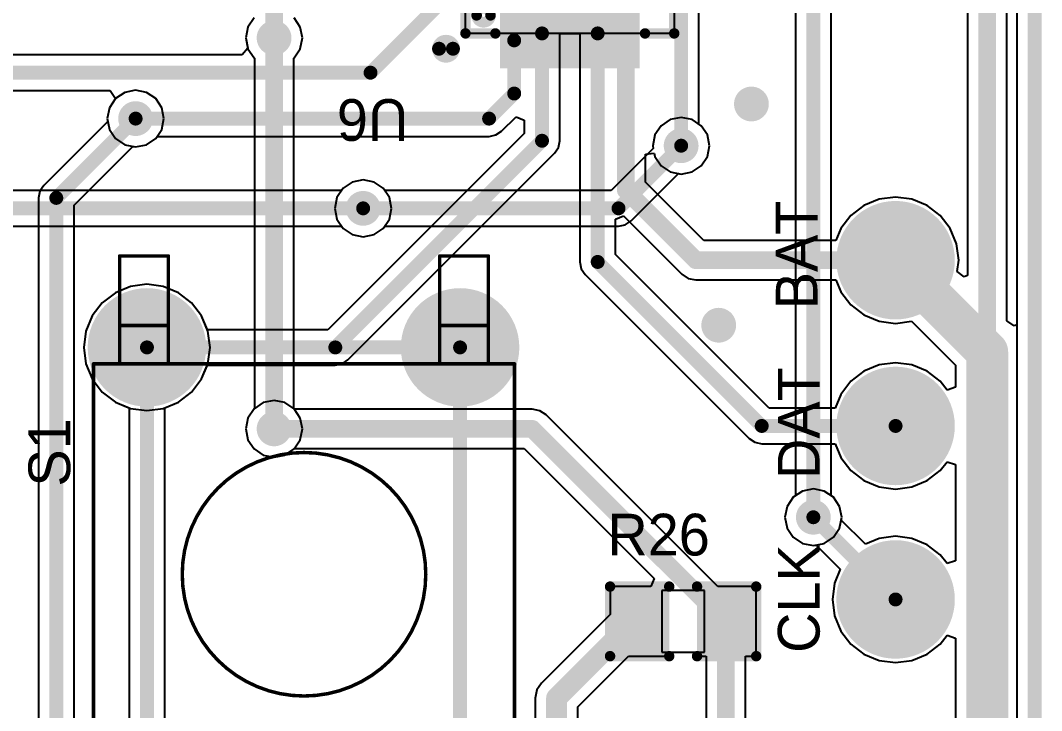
# Model space of a CAD drawing. Extents: x 10.58 to 11.54, y 9.91 to 15.27.
# Drawn here: x 10.961 to 11.539, y 13.096 to 13.486 of the extents above; entities that cross this region are included whole.
import ezdxf

# ---------------------------------------------------------------- set-up
doc = ezdxf.new("R2010")
doc.units = 0
doc.layers.get('0').update_dxf_attribs({"linetype": 'CONTINUOUS'})
for name, color, linetype in [('BOTTOMLAYER', 5, 'CONTINUOUS'), ('BOTTOMSOLDER', 6, 'CONTINUOUS'), ('KEEPOUTLAYER', 6, 'CONTINUOUS'), ('MULTILAYER', 9, 'CONTINUOUS'), ('PADHOLELAYER', 156, 'CONTINUOUS'), ('TOPLAYER', 1, 'CONTINUOUS'), ('TOPOVERLAY', 2, 'CONTINUOUS'), ('TOPPASTE', 8, 'CONTINUOUS'), ('TOPSOLDER', 216, 'CONTINUOUS'), ('VIAHOLELAYER', 16, 'CONTINUOUS')]:
    doc.layers.add(name, color=color, linetype=linetype)

# ---------------------------------------------------------------- blocks, each defined once
blk = doc.blocks.new('R_0402_52')
at = {"layer": 'TOPLAYER'}
for p, q in [((0.017, 0.0175), (-0.007, 0.0175)), ((-0.007, 0.0175), (-0.007, -0.0175)), ((0.017, -0.0175), (0.017, 0.0175)), ((-0.007, -0.0175), (0.017, -0.0175))]:
    blk.add_line(p, q, dxfattribs=at)
for points in [[(-0.006811, -0.01378), (-0.006811, 0.01378), (-0.030433, -0.01378), (-0.030433, 0.01378)], [(0.040433, -0.01378), (0.040433, 0.01378), (0.016811, -0.01378), (0.016811, 0.01378)]]:
    blk.add_solid(points, dxfattribs=at)
at = {"layer": 'TOPOVERLAY', "const_width": 0.005906}
for points in [[(-0.036339, 0.019685), (-0.036339, -0.019685)], [(-0.002874, 0.019685), (-0.036339, 0.019685)], [(0.046339, 0.019685), (0.012874, 0.019685)], [(0.046339, 0.019685), (0.046339, -0.019685)], [(-0.002874, -0.019685), (-0.036339, -0.019685)], [(0.046339, -0.019685), (0.012874, -0.019685)]]:
    blk.add_lwpolyline(points, dxfattribs=at)
at = {"layer": 'TOPOVERLAY', "const_width": 0.002953}
for points in [[(-0.037815, 0.019685, 1), (-0.034862, 0.019685, 1)], [(-0.037815, 0.019685, 1), (-0.034862, 0.019685, 1)], [(-0.00435, 0.019685, 1), (-0.001398, 0.019685, 1)], [(0.011398, 0.019685, 1), (0.01435, 0.019685, 1)], [(0.044862, 0.019685, 1), (0.047815, 0.019685, 1)], [(0.044862, 0.019685, 1), (0.047815, 0.019685, 1)], [(-0.037815, -0.019685, 1), (-0.034862, -0.019685, 1)], [(-0.037815, -0.019685, 1), (-0.034862, -0.019685, 1)], [(-0.00435, -0.019685, 1), (-0.001398, -0.019685, 1)], [(0.011398, -0.019685, 1), (0.01435, -0.019685, 1)], [(0.044862, -0.019685, 1), (0.047815, -0.019685, 1)], [(0.044862, -0.019685, 1), (0.047815, -0.019685, 1)]]:
    blk.add_lwpolyline(points, format="xyb", close=True, dxfattribs=at)
at = {"layer": 'TOPPASTE'}
for points in [[(-0.006811, -0.01378), (-0.006811, 0.01378), (-0.030433, -0.01378), (-0.030433, 0.01378)], [(0.040433, -0.01378), (0.040433, 0.01378), (0.016811, -0.01378), (0.016811, 0.01378)]]:
    blk.add_solid(points, dxfattribs=at)
at = {"layer": 'TOPSOLDER'}
for points in [[(-0.002811, -0.01778), (-0.002811, 0.01778), (-0.034433, -0.01778), (-0.034433, 0.01778)], [(0.044433, -0.01778), (0.044433, 0.01778), (0.012811, -0.01778), (0.012811, 0.01778)]]:
    blk.add_solid(points, dxfattribs=at)
blk = doc.blocks.new('SW_6_6_4_3_53')
at = {"layer": 'BOTTOMLAYER', "const_width": 0.029528}
for points in [[(-0.142717, 0.088583, 1), (-0.113189, 0.088583, 1)], [(0.113189, 0.088583, 1), (0.142717, 0.088583, 1)], [(-0.142717, -0.088583, 1), (-0.113189, -0.088583, 1)], [(0.113189, -0.088583, 1), (0.142717, -0.088583, 1)]]:
    blk.add_lwpolyline(points, format="xyb", close=True, dxfattribs=at)
at = {"layer": 'BOTTOMSOLDER', "const_width": 0.033528}
for points in [[(-0.144717, 0.088583, 1), (-0.111189, 0.088583, 1)], [(0.111189, 0.088583, 1), (0.144717, 0.088583, 1)], [(-0.144717, -0.088583, 1), (-0.111189, -0.088583, 1)], [(0.111189, -0.088583, 1), (0.144717, -0.088583, 1)]]:
    blk.add_lwpolyline(points, format="xyb", close=True, dxfattribs=at)
at = {"layer": 'MULTILAYER', "const_width": 0.029528}
for points in [[(-0.142717, 0.088583, 1), (-0.113189, 0.088583, 1)], [(0.113189, 0.088583, 1), (0.142717, 0.088583, 1)], [(-0.142717, -0.088583, 1), (-0.113189, -0.088583, 1)], [(0.113189, -0.088583, 1), (0.142717, -0.088583, 1)]]:
    blk.add_lwpolyline(points, format="xyb", close=True, dxfattribs=at)
at = {"layer": 'PADHOLELAYER', "const_width": 0.023622}
for points in [[(-0.139764, 0.088583, 1), (-0.116142, 0.088583, 1)], [(0.116142, 0.088583, 1), (0.139764, 0.088583, 1)], [(-0.139764, -0.088583, 1), (-0.116142, -0.088583, 1)], [(0.116142, -0.088583, 1), (0.139764, -0.088583, 1)]]:
    blk.add_lwpolyline(points, format="xyb", close=True, dxfattribs=at)
at = {"layer": 'TOPLAYER', "const_width": 0.029528}
for points in [[(-0.142717, 0.088583, 1), (-0.113189, 0.088583, 1)], [(0.113189, 0.088583, 1), (0.142717, 0.088583, 1)], [(-0.142717, -0.088583, 1), (-0.113189, -0.088583, 1)], [(0.113189, -0.088583, 1), (0.142717, -0.088583, 1)]]:
    blk.add_lwpolyline(points, format="xyb", close=True, dxfattribs=at)
at = {"layer": 'TOPOVERLAY', "const_width": 0.007874}
for points in [[(-0.127953, 0.088583), (-0.127953, -0.088583)], [(-0.127953, 0.088583), (0.127953, 0.088583)], [(0.127953, 0.088583), (0.127953, -0.088583)], [(-0.127953, -0.088583), (0.127953, -0.088583)]]:
    blk.add_lwpolyline(points, dxfattribs=at)
at = {"layer": 'TOPOVERLAY', "const_width": 0.003937}
for points in [[(-0.129921, 0.088583, 1), (-0.125984, 0.088583, 1)], [(-0.129921, 0.088583, 1), (-0.125984, 0.088583, 1)], [(0.125984, 0.088583, 1), (0.129921, 0.088583, 1)], [(0.125984, 0.088583, 1), (0.129921, 0.088583, 1)], [(-0.129921, -0.088583, 1), (-0.125984, -0.088583, 1)], [(-0.129921, -0.088583, 1), (-0.125984, -0.088583, 1)], [(0.125984, -0.088583, 1), (0.129921, -0.088583, 1)], [(0.125984, -0.088583, 1), (0.129921, -0.088583, 1)]]:
    blk.add_lwpolyline(points, format="xyb", close=True, dxfattribs=at)
at = {"layer": 'TOPSOLDER', "const_width": 0.033528}
for points in [[(-0.144717, 0.088583, 1), (-0.111189, 0.088583, 1)], [(0.111189, 0.088583, 1), (0.144717, 0.088583, 1)], [(-0.144717, -0.088583, 1), (-0.111189, -0.088583, 1)], [(0.111189, -0.088583, 1), (0.144717, -0.088583, 1)]]:
    blk.add_lwpolyline(points, format="xyb", close=True, dxfattribs=at)
blk = doc.blocks.new('TP_1_5_54')
at = {"layer": 'TOPLAYER', "const_width": 0.029528}
blk.add_lwpolyline([(-0.014764, 0, 1), (0.014764, 0, 1)], format="xyb", close=True, dxfattribs=at)
at = {"layer": 'TOPPASTE', "const_width": 0.029528}
blk.add_lwpolyline([(-0.014764, 0, 1), (0.014764, 0, 1)], format="xyb", close=True, dxfattribs=at)
at = {"layer": 'TOPSOLDER', "const_width": 0.033528}
blk.add_lwpolyline([(-0.016764, 0, 1), (0.016764, 0, 1)], format="xyb", close=True, dxfattribs=at)
blk = doc.blocks.new('TP_1_5_55')
at = {"layer": 'TOPLAYER', "const_width": 0.029528}
blk.add_lwpolyline([(-0.014764, 0, 1), (0.014764, 0, 1)], format="xyb", close=True, dxfattribs=at)
at = {"layer": 'TOPPASTE', "const_width": 0.029528}
blk.add_lwpolyline([(-0.014764, 0, 1), (0.014764, 0, 1)], format="xyb", close=True, dxfattribs=at)
at = {"layer": 'TOPSOLDER', "const_width": 0.033528}
blk.add_lwpolyline([(-0.016764, 0, 1), (0.016764, 0, 1)], format="xyb", close=True, dxfattribs=at)
blk = doc.blocks.new('QFN_20_0_4___62')
at = {"layer": 'TOPLAYER'}
for points in [[(-0.027559, 0.051181), (-0.027559, 0.074803), (-0.035433, 0.051181), (-0.035433, 0.074803)], [(-0.011811, 0.043307), (-0.011811, 0.074803), (-0.019685, 0.043307), (-0.019685, 0.074803)], [(0.003937, 0.043307), (0.003937, 0.074803), (-0.003937, 0.043307), (-0.003937, 0.074803)], [(0.019685, 0.043307), (0.019685, 0.074803), (0.011811, 0.043307), (0.011811, 0.074803)], [(0.035433, 0.051181), (0.035433, 0.074803), (0.027559, 0.051181), (0.027559, 0.074803)], [(-0.074803, 0.027559), (-0.051181, 0.027559), (-0.074803, 0.035433), (-0.051181, 0.035433)], [(0.051181, 0.027559), (0.074803, 0.027559), (0.051181, 0.035433), (0.074803, 0.035433)], [(-0.02559, -0.02559), (0.02559, -0.02559), (-0.02559, 0.02559), (0.02559, 0.02559)], [(-0.074803, 0.011811), (-0.043307, 0.011811), (-0.074803, 0.019685), (-0.043307, 0.019685)], [(0.043307, 0.011811), (0.074803, 0.011811), (0.043307, 0.019685), (0.074803, 0.019685)], [(-0.074803, -0.003937), (-0.043307, -0.003937), (-0.074803, 0.003937), (-0.043307, 0.003937)], [(0.043307, -0.003937), (0.074803, -0.003937), (0.043307, 0.003937), (0.074803, 0.003937)], [(-0.074803, -0.019685), (-0.043307, -0.019685), (-0.074803, -0.011811), (-0.043307, -0.011811)], [(0.043307, -0.019685), (0.074803, -0.019685), (0.043307, -0.011811), (0.074803, -0.011811)], [(-0.074803, -0.035433), (-0.051181, -0.035433), (-0.074803, -0.027559), (-0.051181, -0.027559)], [(0.051181, -0.035433), (0.074803, -0.035433), (0.051181, -0.027559), (0.074803, -0.027559)], [(-0.011811, -0.074803), (-0.011811, -0.043307), (-0.019685, -0.074803), (-0.019685, -0.043307)], [(0.003937, -0.074803), (0.003937, -0.043307), (-0.003937, -0.074803), (-0.003937, -0.043307)], [(0.019685, -0.074803), (0.019685, -0.043307), (0.011811, -0.074803), (0.011811, -0.043307)], [(-0.027559, -0.074803), (-0.027559, -0.051181), (-0.035433, -0.074803), (-0.035433, -0.051181)], [(0.035433, -0.074803), (0.035433, -0.051181), (0.027559, -0.074803), (0.027559, -0.051181)]]:
    blk.add_solid(points, dxfattribs=at)
at = {"layer": 'TOPOVERLAY'}
for points, const_width in [([(-0.060532, 0.059055, 1), (-0.057579, 0.059055, 1)], 0.002953), ([(-0.060532, 0.059055, 1), (-0.057579, 0.059055, 1)], 0.002953), ([(-0.043996, 0.059055, 1), (-0.041043, 0.059055, 1)], 0.002953), ([(0.041043, 0.059055, 1), (0.043996, 0.059055, 1)], 0.002953), ([(0.057579, 0.059055, 1), (0.060532, 0.059055, 1)], 0.002953), ([(0.057579, 0.059055, 1), (0.060532, 0.059055, 1)], 0.002953), ([(-0.060532, 0.04252, 1), (-0.057579, 0.04252, 1)], 0.002953), ([(0.057579, 0.04252, 1), (0.060532, 0.04252, 1)], 0.002953), ([(-0.060532, -0.04252, 1), (-0.057579, -0.04252, 1)], 0.002953), ([(0.057579, -0.04252, 1), (0.060532, -0.04252, 1)], 0.002953), ([(-0.044882, -0.048819, 1), (-0.052756, -0.048819, 1)], 0.006), ([(-0.054256, -0.048819, 1), (-0.051256, -0.048819, 1)], 0.003), ([(-0.046382, -0.048819, 1), (-0.043382, -0.048819, 1)], 0.003), ([(-0.060532, -0.059055, 1), (-0.057579, -0.059055, 1)], 0.002953), ([(-0.060532, -0.059055, 1), (-0.057579, -0.059055, 1)], 0.002953), ([(-0.043602, -0.059055, 1), (-0.04065, -0.059055, 1)], 0.002953), ([(0.041043, -0.059055, 1), (0.043996, -0.059055, 1)], 0.002953), ([(0.057579, -0.059055, 1), (0.060532, -0.059055, 1)], 0.002953), ([(0.057579, -0.059055, 1), (0.060532, -0.059055, 1)], 0.002953), ([(-0.066142, -0.067716, 1), (-0.074016, -0.067716, 1)], 0.007874), ([(-0.075984, -0.067716, 1), (-0.072047, -0.067716, 1)], 0.003937), ([(-0.06811, -0.067716, 1), (-0.064173, -0.067716, 1)], 0.003937)]:
    blk.add_lwpolyline(points, format="xyb", close=True, dxfattribs=dict(at, const_width=const_width))
at = {"layer": 'TOPOVERLAY', "const_width": 0.005906}
for points in [[(-0.059055, 0.04252), (-0.059055, 0.059055)], [(-0.059055, 0.059055), (-0.04252, 0.059055)], [(0.04252, 0.059055), (0.059055, 0.059055)], [(0.059055, 0.04252), (0.059055, 0.059055)], [(-0.059055, -0.059055), (-0.059055, -0.04252)], [(0.059055, -0.059055), (0.059055, -0.04252)], [(-0.059055, -0.059055), (-0.042126, -0.059055)], [(0.04252, -0.059055), (0.059055, -0.059055)]]:
    blk.add_lwpolyline(points, dxfattribs=at)
at = {"layer": 'TOPPASTE'}
for points in [[(-0.027559, 0.051181), (-0.027559, 0.074803), (-0.035433, 0.051181), (-0.035433, 0.074803)], [(-0.011811, 0.043307), (-0.011811, 0.074803), (-0.019685, 0.043307), (-0.019685, 0.074803)], [(0.003937, 0.043307), (0.003937, 0.074803), (-0.003937, 0.043307), (-0.003937, 0.074803)], [(0.019685, 0.043307), (0.019685, 0.074803), (0.011811, 0.043307), (0.011811, 0.074803)], [(0.035433, 0.051181), (0.035433, 0.074803), (0.027559, 0.051181), (0.027559, 0.074803)], [(-0.074803, 0.027559), (-0.051181, 0.027559), (-0.074803, 0.035433), (-0.051181, 0.035433)], [(0.051181, 0.027559), (0.074803, 0.027559), (0.051181, 0.035433), (0.074803, 0.035433)], [(-0.02559, -0.02559), (0.02559, -0.02559), (-0.02559, 0.02559), (0.02559, 0.02559)], [(-0.074803, 0.011811), (-0.043307, 0.011811), (-0.074803, 0.019685), (-0.043307, 0.019685)], [(0.043307, 0.011811), (0.074803, 0.011811), (0.043307, 0.019685), (0.074803, 0.019685)], [(-0.074803, -0.003937), (-0.043307, -0.003937), (-0.074803, 0.003937), (-0.043307, 0.003937)], [(0.043307, -0.003937), (0.074803, -0.003937), (0.043307, 0.003937), (0.074803, 0.003937)], [(-0.074803, -0.019685), (-0.043307, -0.019685), (-0.074803, -0.011811), (-0.043307, -0.011811)], [(0.043307, -0.019685), (0.074803, -0.019685), (0.043307, -0.011811), (0.074803, -0.011811)], [(-0.074803, -0.035433), (-0.051181, -0.035433), (-0.074803, -0.027559), (-0.051181, -0.027559)], [(0.051181, -0.035433), (0.074803, -0.035433), (0.051181, -0.027559), (0.074803, -0.027559)], [(-0.011811, -0.074803), (-0.011811, -0.043307), (-0.019685, -0.074803), (-0.019685, -0.043307)], [(0.003937, -0.074803), (0.003937, -0.043307), (-0.003937, -0.074803), (-0.003937, -0.043307)], [(0.019685, -0.074803), (0.019685, -0.043307), (0.011811, -0.074803), (0.011811, -0.043307)], [(-0.027559, -0.074803), (-0.027559, -0.051181), (-0.035433, -0.074803), (-0.035433, -0.051181)], [(0.035433, -0.074803), (0.035433, -0.051181), (0.027559, -0.074803), (0.027559, -0.051181)]]:
    blk.add_solid(points, dxfattribs=at)
at = {"layer": 'TOPSOLDER'}
for points in [[(-0.023559, 0.047181), (-0.023559, 0.078803), (-0.039433, 0.047181), (-0.039433, 0.078803)], [(-0.007811, 0.039307), (-0.007811, 0.078803), (-0.023685, 0.039307), (-0.023685, 0.078803)], [(0.007937, 0.039307), (0.007937, 0.078803), (-0.007937, 0.039307), (-0.007937, 0.078803)], [(0.023685, 0.039307), (0.023685, 0.078803), (0.007811, 0.039307), (0.007811, 0.078803)], [(0.039433, 0.047181), (0.039433, 0.078803), (0.023559, 0.047181), (0.023559, 0.078803)], [(-0.078803, 0.023559), (-0.047181, 0.023559), (-0.078803, 0.039433), (-0.047181, 0.039433)], [(0.047181, 0.023559), (0.078803, 0.023559), (0.047181, 0.039433), (0.078803, 0.039433)], [(-0.02959, -0.02959), (0.02959, -0.02959), (-0.02959, 0.02959), (0.02959, 0.02959)], [(-0.078803, 0.007811), (-0.039307, 0.007811), (-0.078803, 0.023685), (-0.039307, 0.023685)], [(0.039307, 0.007811), (0.078803, 0.007811), (0.039307, 0.023685), (0.078803, 0.023685)], [(-0.078803, -0.007937), (-0.039307, -0.007937), (-0.078803, 0.007937), (-0.039307, 0.007937)], [(0.039307, -0.007937), (0.078803, -0.007937), (0.039307, 0.007937), (0.078803, 0.007937)], [(-0.078803, -0.023685), (-0.039307, -0.023685), (-0.078803, -0.007811), (-0.039307, -0.007811)], [(0.039307, -0.023685), (0.078803, -0.023685), (0.039307, -0.007811), (0.078803, -0.007811)], [(-0.078803, -0.039433), (-0.047181, -0.039433), (-0.078803, -0.023559), (-0.047181, -0.023559)], [(0.047181, -0.039433), (0.078803, -0.039433), (0.047181, -0.023559), (0.078803, -0.023559)], [(-0.007811, -0.078803), (-0.007811, -0.039307), (-0.023685, -0.078803), (-0.023685, -0.039307)], [(0.007937, -0.078803), (0.007937, -0.039307), (-0.007937, -0.078803), (-0.007937, -0.039307)], [(0.023685, -0.078803), (0.023685, -0.039307), (0.007811, -0.078803), (0.007811, -0.039307)], [(-0.023559, -0.078803), (-0.023559, -0.047181), (-0.039433, -0.078803), (-0.039433, -0.047181)], [(0.039433, -0.078803), (0.039433, -0.047181), (0.023559, -0.078803), (0.023559, -0.047181)]]:
    blk.add_solid(points, dxfattribs=at)
blk = doc.blocks.new('TP_1_5_63')
at = {"layer": 'TOPLAYER', "const_width": 0.029528}
blk.add_lwpolyline([(-0.014764, 0, 1), (0.014764, 0, 1)], format="xyb", close=True, dxfattribs=at)
at = {"layer": 'TOPPASTE', "const_width": 0.029528}
blk.add_lwpolyline([(-0.014764, 0, 1), (0.014764, 0, 1)], format="xyb", close=True, dxfattribs=at)
at = {"layer": 'TOPSOLDER', "const_width": 0.033528}
blk.add_lwpolyline([(-0.016764, 0, 1), (0.016764, 0, 1)], format="xyb", close=True, dxfattribs=at)

msp = doc.modelspace()

# ---------------------------------------------------------------- linework, layer by layer
at = {"layer": 'BOTTOMLAYER'}
for p, q in [((11.525096, 15.092065), (11.525096, 12.651505)), ((11.419969, 13.21746), (11.419969, 13.633259)), ((11.399898, 13.536934), (11.399898, 13.21746)), ((11.093462, 13.487864), (11.089981, 13.482655)), ((11.11965, 13.482655), (11.116169, 13.487864)), ((11.089981, 13.482655), (11.088759, 13.47651)), ((11.120872, 13.47651), (11.11965, 13.482655)), ((11.088759, 13.47651), (11.089981, 13.470365)), ((11.11965, 13.470365), (11.120872, 13.47651)), ((11.089981, 13.470365), (11.093462, 13.465156)), ((11.116169, 13.465156), (11.11965, 13.470365)), ((11.093462, 13.465156), (11.093696, 13.465)), ((11.093696, 13.465), (11.093696, 13.266761)), ((11.115935, 13.465), (11.116169, 13.465156)), ((11.115935, 13.266761), (11.115935, 13.465)), ((11.020324, 13.445675), (11.015115, 13.442194)), ((11.026469, 13.446897), (11.020324, 13.445675)), ((11.032614, 13.445675), (11.026469, 13.446897)), ((11.037823, 13.442194), (11.032614, 13.445675)), ((11.015115, 13.442194), (11.011635, 13.436985)), ((11.041303, 13.436985), (11.037823, 13.442194)), ((11.011635, 13.436985), (11.010412, 13.430841)), ((11.042525, 13.430841), (11.041303, 13.436985)), ((11.010722, 13.429286), (10.974491, 13.393055)), ((11.010412, 13.430841), (11.010722, 13.429286)), ((11.041303, 13.424696), (11.042525, 13.430841)), ((11.328986, 13.430321), (11.323777, 13.42684)), ((11.33513, 13.431543), (11.328986, 13.430321)), ((11.341275, 13.430321), (11.33513, 13.431543)), ((11.346484, 13.42684), (11.341275, 13.430321)), ((11.037823, 13.419487), (11.041303, 13.424696)), ((11.323777, 13.42684), (11.320296, 13.421631)), ((11.349965, 13.421631), (11.346484, 13.42684)), ((11.032614, 13.416006), (11.037823, 13.419487)), ((11.320296, 13.421631), (11.319074, 13.415486)), ((11.351187, 13.415486), (11.349965, 13.421631)), ((10.991622, 13.381802), (11.024914, 13.415094)), ((11.024914, 13.415094), (11.026469, 13.414784)), ((11.026469, 13.414784), (11.032614, 13.416006)), ((11.319383, 13.413931), (11.295541, 13.390089)), ((11.319074, 13.415486), (11.319383, 13.413931)), ((11.349965, 13.409342), (11.351187, 13.415486)), ((11.346484, 13.404133), (11.349965, 13.409342)), ((11.306793, 13.372957), (11.333575, 13.399739)), ((11.333575, 13.399739), (11.33513, 13.39943)), ((11.33513, 13.39943), (11.341275, 13.400652)), ((11.341275, 13.400652), (11.346484, 13.404133)), ((10.974491, 13.393055), (10.972316, 13.389799)), ((11.149065, 13.394888), (11.143856, 13.391407)), ((11.155209, 13.39611), (11.149065, 13.394888)), ((11.161354, 13.394888), (11.155209, 13.39611)), ((11.166563, 13.391407), (11.161354, 13.394888)), ((10.972316, 13.389799), (10.971552, 13.385959)), ((11.143856, 13.391407), (11.140375, 13.386198)), ((11.167444, 13.390089), (11.166563, 13.391407)), ((11.295541, 13.390089), (11.167444, 13.390089)), ((10.971552, 13.385959), (10.971552, 12.51588)), ((10.991622, 12.520037), (10.991622, 13.381802)), ((11.140375, 13.386198), (11.139153, 13.380053)), ((11.139153, 13.380053), (11.140375, 13.373909)), ((11.140375, 13.373909), (11.143856, 13.3687)), ((11.166563, 13.3687), (11.167444, 13.370018)), ((11.167444, 13.370018), (11.299698, 13.370018)), ((11.299698, 13.370018), (11.303538, 13.370782)), ((11.303538, 13.370782), (11.306793, 13.372957)), ((11.143856, 13.3687), (11.149065, 13.365219)), ((11.149065, 13.365219), (11.155209, 13.363997)), ((11.155209, 13.363997), (11.161354, 13.365219)), ((11.161354, 13.365219), (11.166563, 13.3687)), ((11.023626, 13.335874), (11.015007, 13.332304)), ((11.032876, 13.337092), (11.023626, 13.335874)), ((11.042126, 13.335874), (11.032876, 13.337092)), ((11.050745, 13.332304), (11.042126, 13.335874)), ((11.015007, 13.332304), (11.007605, 13.326624)), ((11.058147, 13.326624), (11.050745, 13.332304)), ((11.007605, 13.326624), (11.001926, 13.319223)), ((11.063827, 13.319223), (11.058147, 13.326624)), ((11.001926, 13.319223), (10.998355, 13.310603)), ((11.067397, 13.310603), (11.063827, 13.319223)), ((10.998355, 13.310603), (10.997137, 13.301353)), ((11.068615, 13.301353), (11.067397, 13.310603)), ((10.997137, 13.301353), (10.998355, 13.292103)), ((11.067397, 13.292103), (11.068615, 13.301353)), ((10.998355, 13.292103), (11.001926, 13.283484)), ((11.063827, 13.283484), (11.067397, 13.292103)), ((11.001926, 13.283484), (11.007605, 13.276082)), ((11.058147, 13.276082), (11.063827, 13.283484)), ((11.007605, 13.276082), (11.015007, 13.270403)), ((11.050745, 13.270403), (11.058147, 13.276082)), ((11.015007, 13.270403), (11.023626, 13.266832)), ((11.023626, 13.266832), (11.032876, 13.265615)), ((11.032876, 13.265615), (11.042126, 13.266832)), ((11.042126, 13.266832), (11.050745, 13.270403)), ((11.093462, 13.266604), (11.089981, 13.261395)), ((11.093696, 13.266761), (11.093462, 13.266604)), ((11.116169, 13.266604), (11.115935, 13.266761)), ((11.11965, 13.261395), (11.116169, 13.266604)), ((11.089981, 13.261395), (11.088759, 13.25525)), ((11.120872, 13.25525), (11.11965, 13.261395)), ((11.088759, 13.25525), (11.089981, 13.249106)), ((11.11965, 13.249106), (11.120872, 13.25525)), ((11.089981, 13.249106), (11.093462, 13.243896)), ((11.116169, 13.243896), (11.11965, 13.249106)), ((11.093462, 13.243896), (11.098671, 13.240416)), ((11.11096, 13.240416), (11.116169, 13.243896)), ((11.098671, 13.240416), (11.104816, 13.239194)), ((11.104816, 13.239194), (11.11096, 13.240416)), ((11.39858, 13.216579), (11.395099, 13.21137)), ((11.399898, 13.21746), (11.39858, 13.216579)), ((11.421287, 13.216579), (11.419969, 13.21746)), ((11.424768, 13.21137), (11.421287, 13.216579)), ((11.395099, 13.21137), (11.393877, 13.205226)), ((11.42599, 13.205226), (11.424768, 13.21137)), ((11.393877, 13.205226), (11.395099, 13.199081)), ((11.424768, 13.199081), (11.42599, 13.205226)), ((11.395099, 13.199081), (11.39858, 13.193872)), ((11.421287, 13.193872), (11.424768, 13.199081)), ((11.39858, 13.193872), (11.403789, 13.190392)), ((11.416078, 13.190392), (11.421287, 13.193872)), ((11.403789, 13.190392), (11.409934, 13.189169)), ((11.409934, 13.189169), (11.416078, 13.190392))]:
    msp.add_line(p, q, dxfattribs=at)
for points, const_width in [([(11.409934, 13.205226), (11.409934, 13.643439)], 0.007874), ([(11.104816, 13.25525), (11.104816, 13.47651)], 0.01), ([(10.981587, 13.385959), (11.026469, 13.430841)], 0.007874), ([(11.299698, 13.380053), (11.33513, 13.415486)], 0.007874), ([(10.981587, 12.51588), (10.981587, 13.385959)], 0.007874), ([(11.155209, 13.380053), (11.299698, 13.380053)], 0.007874)]:
    msp.add_lwpolyline(points, dxfattribs=dict(at, const_width=const_width))
for points, const_width in [([(11.099894, 13.47651, 1), (11.109737, 13.47651, 1)], 0.009843), ([(11.102315, 13.47651, 1), (11.107316, 13.47651, 1)], 0.005), ([(11.369973, 13.439108, 1), (11.379815, 13.439108, 1)], 0.009843), ([(11.021548, 13.430841, 1), (11.03139, 13.430841, 1)], 0.009843), ([(11.024501, 13.430841, 1), (11.028438, 13.430841, 1)], 0.003937), ([(11.330209, 13.415486, 1), (11.340052, 13.415486, 1)], 0.009843), ([(11.333162, 13.415486, 1), (11.337099, 13.415486, 1)], 0.003937), ([(10.979619, 13.385959, 1), (10.983556, 13.385959, 1)], 0.003937), ([(10.979619, 13.385959, 1), (10.983556, 13.385959, 1)], 0.003937), ([(11.150288, 13.380053, 1), (11.16013, 13.380053, 1)], 0.009843), ([(11.153241, 13.380053, 1), (11.157178, 13.380053, 1)], 0.003937), ([(11.297729, 13.380053, 1), (11.301666, 13.380053, 1)], 0.003937), ([(11.297729, 13.380053, 1), (11.301666, 13.380053, 1)], 0.003937), ([(11.351469, 13.313912, 1), (11.361311, 13.313912, 1)], 0.009843), ([(11.099894, 13.25525, 1), (11.109737, 13.25525, 1)], 0.009843), ([(11.102315, 13.25525, 1), (11.107316, 13.25525, 1)], 0.005), ([(11.405012, 13.205226, 1), (11.414855, 13.205226, 1)], 0.009843), ([(11.407965, 13.205226, 1), (11.411902, 13.205226, 1)], 0.003937)]:
    msp.add_lwpolyline(points, format="xyb", close=True, dxfattribs=dict(at, const_width=const_width))
at = {"layer": 'KEEPOUTLAYER', "const_width": 0.007874}
msp.add_lwpolyline([(11.535131, 12.641469), (11.535131, 15.102101)], dxfattribs=at)
at = {"layer": 'MULTILAYER', "const_width": 0.009843}
for points in [[(11.099894, 13.47651, 1), (11.109737, 13.47651, 1)], [(11.369973, 13.439108, 1), (11.379815, 13.439108, 1)], [(11.021548, 13.430841, 1), (11.03139, 13.430841, 1)], [(11.330209, 13.415486, 1), (11.340052, 13.415486, 1)], [(11.150288, 13.380053, 1), (11.16013, 13.380053, 1)], [(11.351469, 13.313912, 1), (11.361311, 13.313912, 1)], [(11.099894, 13.25525, 1), (11.109737, 13.25525, 1)], [(11.405012, 13.205226, 1), (11.414855, 13.205226, 1)]]:
    msp.add_lwpolyline(points, format="xyb", close=True, dxfattribs=at)
at = {"layer": 'TOPLAYER'}
for p, q in [((11.525096, 15.092065), (11.525096, 13.314222)), ((11.49724, 14.809306), (11.49724, 13.341999)), ((11.519478, 13.316315), (11.519478, 14.813911)), ((11.213104, 13.479045), (11.213104, 13.597156)), ((11.331214, 13.597156), (11.331214, 13.479045)), ((11.345186, 13.427707), (11.345186, 13.496762)), ((11.093462, 13.487864), (11.089981, 13.482655)), ((11.089981, 13.482655), (11.088759, 13.47651)), ((11.088759, 13.47651), (11.08991, 13.470725)), ((11.331214, 13.479045), (11.213104, 13.479045)), ((11.266446, 13.418303), (11.266446, 13.479045)), ((11.266446, 13.479045), (11.277871, 13.479045)), ((11.277871, 13.479045), (11.277871, 13.349718)), ((11.08991, 13.470725), (11.086738, 13.46686)), ((11.086738, 13.46686), (10.953271, 13.46686)), ((10.953271, 13.44679), (11.012045, 13.44679)), ((11.012045, 13.44679), (11.015115, 13.442194)), ((11.015115, 13.442194), (11.011635, 13.436985)), ((11.011635, 13.436985), (11.010412, 13.430841)), ((11.010412, 13.430841), (11.011635, 13.424696)), ((11.233565, 13.423745), (11.241756, 13.431936)), ((11.241756, 13.431936), (11.246375, 13.430022)), ((11.246375, 13.430022), (11.246375, 13.42246)), ((11.346484, 13.42684), (11.345186, 13.427707)), ((11.011635, 13.424696), (11.015115, 13.419487)), ((11.246375, 13.42246), (11.135305, 13.311389)), ((11.230309, 13.421569), (11.233565, 13.423745)), ((11.349965, 13.421631), (11.346484, 13.42684)), ((11.015115, 13.419487), (11.020324, 13.416006)), ((11.032614, 13.416006), (11.037823, 13.419487)), ((11.037823, 13.419487), (11.038704, 13.420806)), ((11.038704, 13.420806), (11.226469, 13.420806)), ((11.226469, 13.420806), (11.230309, 13.421569)), ((11.265682, 13.414463), (11.266446, 13.418303)), ((11.266446, 13.418303), (11.266446, 13.418303)), ((11.266446, 13.418303), (11.266446, 13.418303)), ((11.266446, 13.418303), (11.266446, 13.418303)), ((11.266446, 13.418303), (11.266446, 13.418303)), ((11.266446, 13.418303), (11.266446, 13.418303)), ((11.266446, 13.418303), (11.266446, 13.418303)), ((11.266446, 13.418303), (11.266446, 13.418303)), ((11.266446, 13.418303), (11.266446, 13.418303)), ((11.266446, 13.418303), (11.266446, 13.418303)), ((11.266446, 13.418303), (11.266446, 13.418303)), ((11.266446, 13.418303), (11.266446, 13.418303)), ((11.266446, 13.418303), (11.266446, 13.418303)), ((11.266446, 13.418303), (11.266446, 13.418303)), ((11.266446, 13.418303), (11.266446, 13.418303)), ((11.266446, 13.418303), (11.266446, 13.418303)), ((11.266446, 13.418303), (11.266446, 13.418303)), ((11.266446, 13.418303), (11.266446, 13.418303)), ((11.266446, 13.418303), (11.266446, 13.418303)), ((11.266446, 13.418303), (11.266446, 13.418303)), ((11.266446, 13.418303), (11.266446, 13.418303)), ((11.266446, 13.418303), (11.266446, 13.418303)), ((11.266446, 13.418303), (11.266446, 13.418303)), ((11.266446, 13.418303), (11.266446, 13.418303)), ((11.266446, 13.418303), (11.266446, 13.418303)), ((11.266446, 13.418303), (11.266446, 13.418303)), ((11.266446, 13.418303), (11.266446, 13.418303)), ((11.266446, 13.418303), (11.266446, 13.418303)), ((11.266446, 13.418303), (11.266446, 13.418303)), ((11.266446, 13.418303), (11.266446, 13.418303)), ((11.266446, 13.418303), (11.266446, 13.418303)), ((11.266446, 13.418303), (11.266446, 13.418303)), ((11.266446, 13.418303), (11.266446, 13.418303)), ((11.266446, 13.418303), (11.266446, 13.418303)), ((11.266446, 13.418303), (11.266446, 13.418303)), ((11.351187, 13.415486), (11.349965, 13.421631)), ((11.020324, 13.416006), (11.026469, 13.414784)), ((11.026469, 13.414784), (11.032614, 13.416006)), ((11.146557, 13.294257), (11.263507, 13.411207)), ((11.263507, 13.411207), (11.265682, 13.414463)), ((11.314932, 13.410806), (11.319907, 13.411296)), ((11.314932, 13.394895), (11.314932, 13.410806)), ((11.319907, 13.411296), (11.320296, 13.409342)), ((11.349965, 13.409342), (11.351187, 13.415486)), ((11.320296, 13.409342), (11.323777, 13.404133)), ((11.346484, 13.404133), (11.349965, 13.409342)), ((11.323777, 13.404133), (11.328986, 13.400652)), ((11.328986, 13.400652), (11.33513, 13.39943)), ((11.33513, 13.39943), (11.341275, 13.400652)), ((11.341275, 13.400652), (11.346484, 13.404133)), ((11.149065, 13.394888), (11.143856, 13.391407)), ((11.155209, 13.39611), (11.149065, 13.394888)), ((11.161354, 13.394888), (11.155209, 13.39611)), ((11.166563, 13.391407), (11.161354, 13.394888)), ((11.348007, 13.36182), (11.314932, 13.394895)), ((11.142977, 13.390092), (10.928467, 13.390092)), ((11.143856, 13.391407), (11.142977, 13.390092)), ((11.170044, 13.386198), (11.166563, 13.391407)), ((11.171266, 13.380053), (11.170044, 13.386198)), ((11.438589, 13.381651), (11.431188, 13.375972)), ((11.447209, 13.385222), (11.438589, 13.381651)), ((11.456459, 13.386439), (11.447209, 13.385222)), ((11.465709, 13.385222), (11.456459, 13.386439)), ((11.474328, 13.381651), (11.465709, 13.385222)), ((11.48173, 13.375972), (11.474328, 13.381651)), ((11.170044, 13.373909), (11.171266, 13.380053)), ((11.297942, 13.373902), (11.302561, 13.375815)), ((11.302561, 13.375815), (11.335539, 13.342838)), ((11.431188, 13.375972), (11.425508, 13.36857)), ((11.487409, 13.36857), (11.48173, 13.375972)), ((10.928467, 13.370022), (11.142972, 13.370022)), ((11.142972, 13.370022), (11.143856, 13.3687)), ((11.166563, 13.3687), (11.170044, 13.373909)), ((11.297942, 13.353875), (11.297942, 13.373902)), ((11.143856, 13.3687), (11.149065, 13.365219)), ((11.149065, 13.365219), (11.155209, 13.363997)), ((11.155209, 13.363997), (11.161354, 13.365219)), ((11.161354, 13.365219), (11.166563, 13.3687)), ((11.425508, 13.36857), (11.422712, 13.36182)), ((11.49098, 13.359951), (11.487409, 13.36857)), ((11.422712, 13.36182), (11.348007, 13.36182)), ((11.492197, 13.350701), (11.49098, 13.359951)), ((11.384881, 13.266936), (11.297942, 13.353875)), ((11.277871, 13.349718), (11.277871, 13.349718)), ((11.277871, 13.349718), (11.277871, 13.349718)), ((11.277871, 13.349718), (11.278635, 13.345878)), ((11.491348, 13.344245), (11.492197, 13.350701)), ((11.278635, 13.345878), (11.280811, 13.342622)), ((11.280811, 13.342622), (11.373628, 13.249805)), ((11.335539, 13.342838), (11.339146, 13.340428)), ((11.495314, 13.341201), (11.491348, 13.344245)), ((11.49724, 13.341999), (11.495314, 13.341201)), ((11.023626, 13.335874), (11.015007, 13.332304)), ((11.032876, 13.337092), (11.023626, 13.335874)), ((11.042126, 13.335874), (11.032876, 13.337092)), ((11.050745, 13.332304), (11.042126, 13.335874)), ((11.339146, 13.340428), (11.343401, 13.339581)), ((11.343401, 13.339581), (11.343402, 13.339581)), ((11.343402, 13.339581), (11.422712, 13.339581)), ((11.422712, 13.339581), (11.425508, 13.332831)), ((11.015007, 13.332304), (11.007605, 13.326624)), ((11.058147, 13.326624), (11.050745, 13.332304)), ((11.425508, 13.332831), (11.431188, 13.32543)), ((11.007605, 13.326624), (11.001926, 13.319223)), ((11.063827, 13.319223), (11.058147, 13.326624)), ((11.431188, 13.32543), (11.438589, 13.31975)), ((11.001926, 13.319223), (10.998355, 13.310603)), ((11.067072, 13.311389), (11.063827, 13.319223)), ((11.438589, 13.31975), (11.447209, 13.31618)), ((11.447209, 13.31618), (11.456459, 13.314962)), ((11.456459, 13.314962), (11.465466, 13.316148)), ((11.465466, 13.316148), (11.490295, 13.291318)), ((11.523635, 13.313538), (11.519478, 13.316315)), ((11.524782, 13.314013), (11.523635, 13.313538)), ((11.525096, 13.314222), (11.524782, 13.314013)), ((10.998355, 13.310603), (10.997137, 13.301353)), ((11.135305, 13.311389), (11.067072, 13.311389)), ((10.997137, 13.301353), (10.998355, 13.292103)), ((10.998355, 13.292103), (11.001926, 13.283484)), ((11.063827, 13.283484), (11.067072, 13.291318)), ((11.067072, 13.291318), (11.139461, 13.291318)), ((11.139461, 13.291318), (11.143302, 13.292082)), ((11.143302, 13.292082), (11.146557, 13.294257)), ((11.447209, 13.291422), (11.438589, 13.287851)), ((11.456459, 13.292639), (11.447209, 13.291422)), ((11.465709, 13.291422), (11.456459, 13.292639)), ((11.474328, 13.287851), (11.465709, 13.291422)), ((11.490295, 13.291318), (11.490295, 13.278787)), ((11.001926, 13.283484), (11.007605, 13.276082)), ((11.058147, 13.276082), (11.063827, 13.283484)), ((11.438589, 13.287851), (11.431188, 13.282172)), ((11.48173, 13.282172), (11.474328, 13.287851)), ((11.431188, 13.282172), (11.425508, 13.27477)), ((11.485561, 13.27718), (11.48173, 13.282172)), ((11.490295, 13.278787), (11.485561, 13.27718)), ((11.007605, 13.276082), (11.015007, 13.270403)), ((11.050745, 13.270403), (11.058147, 13.276082)), ((11.425508, 13.27477), (11.422263, 13.266936)), ((11.015007, 13.270403), (11.022841, 13.267158)), ((11.022841, 13.267158), (11.022841, 13.079643)), ((11.042911, 13.267158), (11.050745, 13.270403)), ((11.042911, 13.079643), (11.042911, 13.267158)), ((11.093462, 13.266604), (11.089981, 13.261395)), ((11.098671, 13.270084), (11.093462, 13.266604)), ((11.104816, 13.271307), (11.098671, 13.270084)), ((11.11096, 13.270084), (11.104816, 13.271307)), ((11.116169, 13.266604), (11.11096, 13.270084)), ((11.116326, 13.266369), (11.116169, 13.266604)), ((11.250931, 13.266369), (11.116326, 13.266369)), ((11.255186, 13.265523), (11.250931, 13.266369)), ((11.250931, 13.266369), (11.250931, 13.266369)), ((11.422263, 13.266936), (11.384881, 13.266936)), ((11.089981, 13.261395), (11.088759, 13.25525)), ((11.258794, 13.263113), (11.255186, 13.265523)), ((11.355921, 13.165986), (11.258794, 13.263113)), ((11.088759, 13.25525), (11.089981, 13.249106)), ((11.089981, 13.249106), (11.093462, 13.243896)), ((11.373628, 13.249805), (11.376884, 13.247629)), ((11.093462, 13.243896), (11.098671, 13.240416)), ((11.11096, 13.240416), (11.116169, 13.243896)), ((11.116169, 13.243896), (11.116326, 13.244131)), ((11.116326, 13.244131), (11.246325, 13.244131)), ((11.246325, 13.244131), (11.319851, 13.170605)), ((11.376884, 13.247629), (11.377521, 13.247502)), ((11.377521, 13.247502), (11.380724, 13.246865)), ((11.380724, 13.246865), (11.422263, 13.246865)), ((11.422263, 13.246865), (11.425508, 13.239031)), ((11.098671, 13.240416), (11.104816, 13.239194)), ((11.104816, 13.239194), (11.11096, 13.240416)), ((11.425508, 13.239031), (11.431188, 13.23163)), ((11.431188, 13.23163), (11.438589, 13.22595)), ((11.474328, 13.22595), (11.48173, 13.23163)), ((11.48173, 13.23163), (11.485561, 13.236622)), ((11.485561, 13.236622), (11.490295, 13.235015)), ((11.490295, 13.235015), (11.490295, 13.180587)), ((11.438589, 13.22595), (11.447209, 13.22238)), ((11.465709, 13.22238), (11.474328, 13.22595)), ((11.403789, 13.22006), (11.39858, 13.216579)), ((11.409934, 13.221282), (11.403789, 13.22006)), ((11.416078, 13.22006), (11.409934, 13.221282)), ((11.421287, 13.216579), (11.416078, 13.22006)), ((11.447209, 13.22238), (11.456459, 13.221162)), ((11.456459, 13.221162), (11.465709, 13.22238)), ((11.39858, 13.216579), (11.395099, 13.21137)), ((11.424768, 13.21137), (11.421287, 13.216579)), ((11.395099, 13.21137), (11.393877, 13.205226)), ((11.42599, 13.205226), (11.424768, 13.21137)), ((11.393877, 13.205226), (11.395099, 13.199081)), ((11.425681, 13.203671), (11.42599, 13.205226)), ((11.439375, 13.189977), (11.425681, 13.203671)), ((11.395099, 13.199081), (11.39858, 13.193872)), ((11.39858, 13.193872), (11.403789, 13.190392)), ((11.447209, 13.193221), (11.439375, 13.189977)), ((11.456459, 13.194439), (11.447209, 13.193221)), ((11.465709, 13.193221), (11.456459, 13.194439)), ((11.474328, 13.189651), (11.465709, 13.193221)), ((11.403789, 13.190392), (11.409934, 13.189169)), ((11.409934, 13.189169), (11.411489, 13.189479)), ((11.411489, 13.189479), (11.425183, 13.175785)), ((11.48173, 13.183972), (11.474328, 13.189651)), ((11.485561, 13.17898), (11.48173, 13.183972)), ((11.490295, 13.180587), (11.485561, 13.17898)), ((11.425183, 13.175785), (11.421938, 13.16795)), ((11.319851, 13.170605), (11.317938, 13.165986)), ((11.421938, 13.16795), (11.42072, 13.158701)), ((11.317938, 13.165986), (11.29492, 13.165986)), ((11.29492, 13.165986), (11.29492, 13.150181)), ((11.377597, 13.165986), (11.355921, 13.165986)), ((11.377597, 13.126616), (11.377597, 13.165986)), ((11.42072, 13.158701), (11.421938, 13.149451)), ((11.29492, 13.150181), (11.256143, 13.111403)), ((11.421938, 13.149451), (11.425508, 13.140831)), ((11.425508, 13.140831), (11.431188, 13.13343)), ((11.431188, 13.13343), (11.438589, 13.12775)), ((11.474328, 13.12775), (11.48173, 13.13343)), ((11.48173, 13.13343), (11.485561, 13.138422)), ((11.485561, 13.138422), (11.490295, 13.136814)), ((11.490295, 13.136814), (11.490295, 13.080796)), ((11.330353, 13.126616), (11.330353, 13.128801)), ((11.330353, 13.128801), (11.342164, 13.128801)), ((11.342164, 13.128801), (11.342164, 13.126616)), ((11.438589, 13.12775), (11.447209, 13.12418)), ((11.465709, 13.12418), (11.474328, 13.12775)), ((11.2767, 13.0979), (11.305416, 13.126616)), ((11.305416, 13.126616), (11.330353, 13.126616)), ((11.342164, 13.126616), (11.349243, 13.126616)), ((11.349243, 13.126616), (11.349243, 13.077901)), ((11.371481, 13.077901), (11.371481, 13.126616)), ((11.371481, 13.126616), (11.377597, 13.126616)), ((11.447209, 13.12418), (11.456459, 13.122962)), ((11.456459, 13.122962), (11.465709, 13.12418)), ((11.256143, 13.111403), (11.253532, 13.107496)), ((11.253532, 13.107496), (11.252615, 13.102888)), ((11.252615, 13.102888), (11.252616, 13.102887)), ((11.252616, 13.102887), (11.252616, 12.994097)), ((11.2767, 12.989109), (11.2767, 13.0979))]:
    msp.add_line(p, q, dxfattribs=at)
for points, const_width in [([(11.508359, 13.298801), (11.508359, 14.813912)], 0.01), ([(11.104816, 13.47651), (11.104816, 13.511156)], 0.01), ([(11.159387, 13.456825), (11.209167, 13.506604)], 0.007874), ([(11.335151, 13.415507), (11.335151, 13.506604)], 0.007874), ([(11.256411, 13.418303), (11.256411, 13.479045)], 0.007874), ([(11.287907, 13.349718), (11.287907, 13.479045)], 0.007874), ([(11.303812, 13.39029), (11.303812, 13.475108)], 0.01), ([(11.240663, 13.445035), (11.240663, 13.475108)], 0.007874), ([(10.941036, 13.456825), (11.159387, 13.456825)], 0.007874), ([(11.226469, 13.430841), (11.240663, 13.445035)], 0.007874), ([(11.026469, 13.430841), (11.226469, 13.430841)], 0.007874), ([(11.139461, 13.301353), (11.256411, 13.418303)], 0.007874), ([(11.33513, 13.415486), (11.335151, 13.415507)], 0.007874), ([(11.303812, 13.39029), (11.343401, 13.350701)], 0.01), ([(10.916232, 13.380057), (11.155206, 13.380057)], 0.007874), ([(11.155206, 13.380057), (11.155209, 13.380053)], 0.007874), ([(11.456459, 13.350701), (11.508359, 13.298801)], 0.023622), ([(11.287907, 13.349718), (11.380724, 13.256901)], 0.007874), ([(11.343401, 13.350701), (11.456459, 13.350701)], 0.01), ([(11.508359, 12.938715), (11.508359, 13.298801)], 0.023622), ([(11.032876, 13.045448), (11.032876, 13.301353)], 0.007874), ([(11.032876, 13.301353), (11.139461, 13.301353)], 0.007874), ([(11.104816, 13.25525), (11.250931, 13.25525)], 0.01), ([(11.250931, 13.25525), (11.359881, 13.146301)], 0.01), ([(11.380724, 13.256901), (11.456459, 13.256901)], 0.007874), ([(11.409934, 13.205226), (11.456459, 13.158701)], 0.007874), ([(11.264658, 13.102888), (11.308071, 13.146301)], 0.011811), ([(11.360362, 13.059201), (11.360362, 13.14582)], 0.01), ([(11.264658, 12.989109), (11.264658, 13.102888)], 0.011811)]:
    msp.add_lwpolyline(points, dxfattribs=dict(at, const_width=const_width))
for points, const_width in [([(11.099894, 13.47651, 1), (11.109737, 13.47651, 1)], 0.009843), ([(11.102315, 13.47651, 1), (11.107316, 13.47651, 1)], 0.005), ([(11.254442, 13.479045, 1), (11.258379, 13.479045, 1)], 0.003937), ([(11.285938, 13.479045, 1), (11.289875, 13.479045, 1)], 0.003937), ([(11.301312, 13.475108, 1), (11.306312, 13.475108, 1)], 0.005), ([(11.238694, 13.475108, 1), (11.242631, 13.475108, 1)], 0.003937), ([(11.157419, 13.456825, 1), (11.161356, 13.456825, 1)], 0.003937), ([(11.157419, 13.456825, 1), (11.161356, 13.456825, 1)], 0.003937), ([(11.238694, 13.445035, 1), (11.242631, 13.445035, 1)], 0.003937), ([(11.238694, 13.445035, 1), (11.242631, 13.445035, 1)], 0.003937), ([(11.369973, 13.439108, 1), (11.379815, 13.439108, 1)], 0.009843), ([(11.021548, 13.430841, 1), (11.03139, 13.430841, 1)], 0.009843), ([(11.024501, 13.430841, 1), (11.028438, 13.430841, 1)], 0.003937), ([(11.2245, 13.430841, 1), (11.228438, 13.430841, 1)], 0.003937), ([(11.2245, 13.430841, 1), (11.228438, 13.430841, 1)], 0.003937), ([(11.254442, 13.418303, 1), (11.258379, 13.418303, 1)], 0.003937), ([(11.254442, 13.418303, 1), (11.258379, 13.418303, 1)], 0.003937), ([(11.330209, 13.415486, 1), (11.340052, 13.415486, 1)], 0.009843), ([(11.333162, 13.415486, 1), (11.337099, 13.415486, 1)], 0.003937), ([(11.333182, 13.415507, 1), (11.337119, 13.415507, 1)], 0.003937), ([(11.333182, 13.415507, 1), (11.337119, 13.415507, 1)], 0.003937), ([(11.301312, 13.39029, 1), (11.306312, 13.39029, 1)], 0.005), ([(11.301312, 13.39029, 1), (11.306312, 13.39029, 1)], 0.005), ([(11.150288, 13.380053, 1), (11.16013, 13.380053, 1)], 0.009843), ([(11.153237, 13.380057, 1), (11.157174, 13.380057, 1)], 0.003937), ([(11.153237, 13.380057, 1), (11.157174, 13.380057, 1)], 0.003937), ([(11.153241, 13.380053, 1), (11.157178, 13.380053, 1)], 0.003937), ([(11.450553, 13.350701, 1), (11.462364, 13.350701, 1)], 0.011811), ([(11.285938, 13.349718, 1), (11.289875, 13.349718, 1)], 0.003937), ([(11.285938, 13.349718, 1), (11.289875, 13.349718, 1)], 0.003937), ([(11.340901, 13.350701, 1), (11.345901, 13.350701, 1)], 0.005), ([(11.340901, 13.350701, 1), (11.345901, 13.350701, 1)], 0.005), ([(11.453959, 13.350701, 1), (11.458959, 13.350701, 1)], 0.005), ([(11.351469, 13.313912, 1), (11.361311, 13.313912, 1)], 0.009843), ([(11.502453, 13.298801, 1), (11.514264, 13.298801, 1)], 0.011811), ([(11.502453, 13.298801, 1), (11.514264, 13.298801, 1)], 0.011811), ([(11.030908, 13.301353, 1), (11.034845, 13.301353, 1)], 0.003937), ([(11.030908, 13.301353, 1), (11.034845, 13.301353, 1)], 0.003937), ([(11.137493, 13.301353, 1), (11.14143, 13.301353, 1)], 0.003937), ([(11.137493, 13.301353, 1), (11.14143, 13.301353, 1)], 0.003937), ([(11.505859, 13.298801, 1), (11.510859, 13.298801, 1)], 0.005), ([(11.099894, 13.25525, 1), (11.109737, 13.25525, 1)], 0.009843), ([(11.102315, 13.25525, 1), (11.107316, 13.25525, 1)], 0.005), ([(11.248431, 13.25525, 1), (11.253431, 13.25525, 1)], 0.005), ([(11.248431, 13.25525, 1), (11.253431, 13.25525, 1)], 0.005), ([(11.378756, 13.256901, 1), (11.382693, 13.256901, 1)], 0.003937), ([(11.378756, 13.256901, 1), (11.382693, 13.256901, 1)], 0.003937), ([(11.45449, 13.256901, 1), (11.458427, 13.256901, 1)], 0.003937), ([(11.405012, 13.205226, 1), (11.414855, 13.205226, 1)], 0.009843), ([(11.407965, 13.205226, 1), (11.411902, 13.205226, 1)], 0.003937), ([(11.45449, 13.158701, 1), (11.458427, 13.158701, 1)], 0.003937), ([(11.305118, 13.146301, 1), (11.311023, 13.146301, 1)], 0.005906), ([(11.357381, 13.146301, 1), (11.362381, 13.146301, 1)], 0.005), ([(11.357862, 13.14582, 1), (11.362862, 13.14582, 1)], 0.005), ([(11.261705, 13.102888, 1), (11.267611, 13.102888, 1)], 0.005906), ([(11.261705, 13.102888, 1), (11.267611, 13.102888, 1)], 0.005906)]:
    msp.add_lwpolyline(points, format="xyb", close=True, dxfattribs=dict(at, const_width=const_width))
at = {"layer": 'TOPOVERLAY', "const_width": 0.001969}
for points in [[(11.017414, 13.29206), (11.017414, 13.353084)], [(11.017414, 13.353084), (11.044973, 13.353084)], [(11.044973, 13.29206), (11.044973, 13.353084)], [(11.198517, 13.29206), (11.198517, 13.353084)], [(11.198517, 13.353084), (11.226076, 13.353084)], [(11.226076, 13.29206), (11.226076, 13.353084)], [(11.017414, 13.313714), (11.044973, 13.313714)], [(11.198517, 13.313714), (11.226076, 13.313714)], [(11.00265, 13.053871), (11.00265, 13.29206)], [(11.00265, 13.29206), (11.240839, 13.29206)], [(11.240839, 13.053871), (11.240839, 13.29206)]]:
    msp.add_lwpolyline(points, dxfattribs=at)
at = {"layer": 'TOPOVERLAY'}
for points, const_width in [([(11.016922, 13.353084, 1), (11.017906, 13.353084, 1)], 0.000984), ([(11.016922, 13.353084, 1), (11.017906, 13.353084, 1)], 0.000984), ([(11.044481, 13.353084, 1), (11.045465, 13.353084, 1)], 0.000984), ([(11.044481, 13.353084, 1), (11.045465, 13.353084, 1)], 0.000984), ([(11.198025, 13.353084, 1), (11.199009, 13.353084, 1)], 0.000984), ([(11.198025, 13.353084, 1), (11.199009, 13.353084, 1)], 0.000984), ([(11.225584, 13.353084, 1), (11.226568, 13.353084, 1)], 0.000984), ([(11.225584, 13.353084, 1), (11.226568, 13.353084, 1)], 0.000984), ([(11.016922, 13.313714, 1), (11.017906, 13.313714, 1)], 0.000984), ([(11.044481, 13.313714, 1), (11.045465, 13.313714, 1)], 0.000984), ([(11.198025, 13.313714, 1), (11.199009, 13.313714, 1)], 0.000984), ([(11.225584, 13.313714, 1), (11.226568, 13.313714, 1)], 0.000984), ([(11.002158, 13.29206, 1), (11.003142, 13.29206, 1)], 0.000984), ([(11.002158, 13.29206, 1), (11.003142, 13.29206, 1)], 0.000984), ([(11.016922, 13.29206, 1), (11.017906, 13.29206, 1)], 0.000984), ([(11.044481, 13.29206, 1), (11.045465, 13.29206, 1)], 0.000984), ([(11.198025, 13.29206, 1), (11.199009, 13.29206, 1)], 0.000984), ([(11.225584, 13.29206, 1), (11.226568, 13.29206, 1)], 0.000984), ([(11.240347, 13.29206, 1), (11.241331, 13.29206, 1)], 0.000984), ([(11.240347, 13.29206, 1), (11.241331, 13.29206, 1)], 0.000984), ([(11.190643, 13.172966, 1), (11.052847, 13.172966, 1)], 0.001969), ([(11.052355, 13.172966, 1), (11.053339, 13.172966, 1)], 0.000984), ([(11.19015, 13.172966, 1), (11.191135, 13.172966, 1)], 0.000984)]:
    msp.add_lwpolyline(points, format="xyb", close=True, dxfattribs=dict(at, const_width=const_width))
at = {"layer": 'VIAHOLELAYER', "const_width": 0.005906}
for points in [[(11.101863, 13.47651, 1), (11.107768, 13.47651, 1)], [(11.371942, 13.439108, 1), (11.377847, 13.439108, 1)], [(11.023516, 13.430841, 1), (11.029422, 13.430841, 1)], [(11.332178, 13.415486, 1), (11.338083, 13.415486, 1)], [(11.152257, 13.380053, 1), (11.158162, 13.380053, 1)], [(11.353438, 13.313912, 1), (11.359343, 13.313912, 1)], [(11.101863, 13.25525, 1), (11.107768, 13.25525, 1)], [(11.406981, 13.205226, 1), (11.412886, 13.205226, 1)]]:
    msp.add_lwpolyline(points, format="xyb", close=True, dxfattribs=at)

# ---------------------------------------------------------------- block references
for name, p, rotation in [('QFN_20_0_4___62', (11.272159, 13.538101), 360), ('TP_1_5_63', (11.456459, 13.350701), 90), ('SW_6_6_4_3_53', (11.121459, 13.173401), 90), ('TP_1_5_55', (11.456459, 13.256901), 90), ('TP_1_5_54', (11.456459, 13.158701), 90), ('R_0402_52', (11.341259, 13.146301), 180)]:
    msp.add_blockref(name, p, dxfattribs=dict(rotation=rotation))

# ---------------------------------------------------------------- texts
at = {"layer": 'TOPOVERLAY'}
for s, rotation, p in [('U6', 180, (11.1808, 13.441864)), ('BAT', 90, (11.412296, 13.322967)), ('DAT', 90, (11.413477, 13.226904)), ('S1', 90, (10.989461, 13.222573)), ('R26', 360, (11.293398, 13.183597)), ('CLK', 90, (11.413477, 13.128479))]:
    msp.add_text(s, height=0.023622, rotation=rotation, dxfattribs=at).set_placement(p)

doc.saveas('drawing.dxf')
